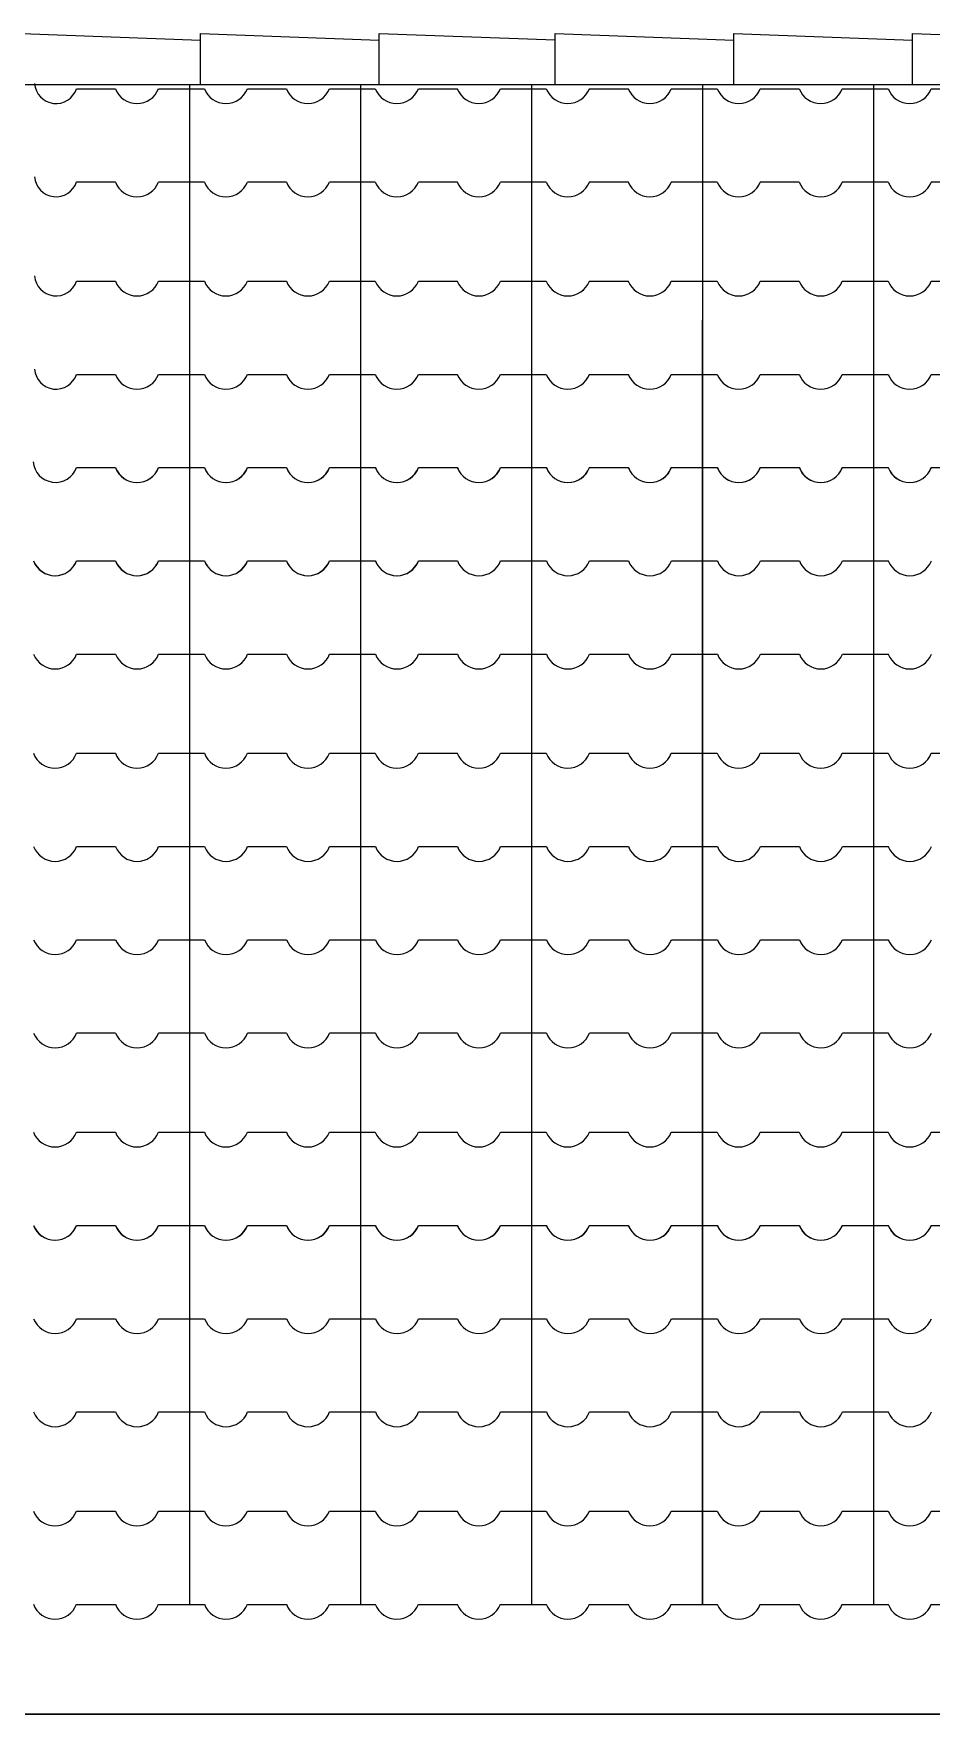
# Model space of a CAD drawing. Extents: x -36 to 60, y 199 to 483.
# Drawn here: x -3.262 to -2.107, y 213.041 to 215.205 of the extents above; entities that cross this region are included whole.
import ezdxf

# ---------------------------------------------------------------- set-up
doc = ezdxf.new("R2010")
doc.units = 0
doc.header["$LTSCALE"] = 20
for name, color, linetype in [('CORTE', 244, 'CONTINUOUS'), ('VISTAL', 30, 'CONTINUOUS'), ('VISTAP', 244, 'CONTINUOUS')]:
    doc.layers.add(name, color=color, linetype=linetype)

msp = doc.modelspace()

# ---------------------------------------------------------------- linework, layer by layer
at = {"layer": 'CORTE', "color": 1, "linetype": 'CONTINUOUS'}
for p, q in [((-3.2069, 215.1336), (-3.1567, 215.1336)), ((-3.1014, 215.1336), (-3.0616, 215.1336)), ((-3.0616, 215.1336), (-3.0423, 215.1336)), ((-3.0614, 215.1387), (-3.0614, 214.406)), ((-2.9869, 215.1336), (-2.9367, 215.1336)), ((-2.8814, 215.1336), (-2.8416, 215.1336)), ((-2.8416, 215.1336), (-2.8223, 215.1336)), ((-2.8414, 215.1387), (-2.8414, 214.406)), ((-2.7669, 215.1336), (-2.7167, 215.1336)), ((-2.6614, 215.1336), (-2.6216, 215.1336)), ((-2.6216, 215.1336), (-2.6023, 215.1336)), ((-2.6214, 215.1387), (-2.6214, 214.646)), ((-2.5469, 215.1336), (-2.4967, 215.1336)), ((-2.4414, 215.1336), (-2.4016, 215.1336)), ((-2.4414, 215.1336), (-2.4016, 215.1336)), ((-2.4414, 215.1336), (-2.4016, 215.1336)), ((-2.4016, 215.1336), (-2.3823, 215.1336)), ((-2.4014, 215.1387), (-2.4014, 214.646)), ((-2.3269, 215.1336), (-2.2767, 215.1336)), ((-2.2214, 215.1336), (-2.1816, 215.1336)), ((-2.1816, 215.1336), (-2.1623, 215.1336)), ((-2.1814, 215.1387), (-2.1814, 214.646)), ((-2.1069, 215.1336), (-2.0567, 215.1336)), ((-3.2069, 215.0136), (-3.1567, 215.0136)), ((-3.1014, 215.0136), (-3.0616, 215.0136)), ((-3.0616, 215.0136), (-3.0423, 215.0136)), ((-2.9869, 215.0136), (-2.9367, 215.0136)), ((-2.8814, 215.0136), (-2.8416, 215.0136)), ((-2.8416, 215.0136), (-2.8223, 215.0136)), ((-2.7669, 215.0136), (-2.7167, 215.0136)), ((-2.6614, 215.0136), (-2.6216, 215.0136)), ((-2.6216, 215.0136), (-2.6023, 215.0136)), ((-2.5469, 215.0136), (-2.4967, 215.0136)), ((-2.4414, 215.0136), (-2.4016, 215.0136)), ((-2.4414, 215.0136), (-2.4016, 215.0136)), ((-2.4414, 215.0136), (-2.4016, 215.0136)), ((-2.4016, 215.0136), (-2.3823, 215.0136)), ((-2.3269, 215.0136), (-2.2767, 215.0136)), ((-2.2214, 215.0136), (-2.1816, 215.0136)), ((-2.1816, 215.0136), (-2.1623, 215.0136)), ((-2.1069, 215.0136), (-2.0567, 215.0136)), ((-3.2069, 214.886), (-3.1567, 214.886)), ((-3.1014, 214.886), (-3.0616, 214.886)), ((-3.0616, 214.886), (-3.0423, 214.886)), ((-2.9869, 214.886), (-2.9367, 214.886)), ((-2.8814, 214.886), (-2.8416, 214.886)), ((-2.8416, 214.886), (-2.8223, 214.886)), ((-2.7669, 214.886), (-2.7167, 214.886)), ((-2.6614, 214.886), (-2.6216, 214.886)), ((-2.6216, 214.886), (-2.6023, 214.886)), ((-2.5469, 214.886), (-2.4967, 214.886)), ((-2.4414, 214.886), (-2.4016, 214.886)), ((-2.4414, 214.886), (-2.4016, 214.886)), ((-2.4414, 214.886), (-2.4016, 214.886)), ((-2.4016, 214.886), (-2.3823, 214.886)), ((-2.3269, 214.886), (-2.2767, 214.886)), ((-2.2214, 214.886), (-2.1816, 214.886)), ((-2.1816, 214.886), (-2.1623, 214.886)), ((-2.1069, 214.886), (-2.0567, 214.886)), ((-3.0614, 214.8359), (-3.0614, 214.406)), ((-3.2069, 214.766), (-3.1567, 214.766)), ((-3.1014, 214.766), (-3.0616, 214.766)), ((-3.0616, 214.766), (-3.0423, 214.766)), ((-2.9869, 214.766), (-2.9367, 214.766)), ((-2.8814, 214.766), (-2.8416, 214.766)), ((-2.8416, 214.766), (-2.8223, 214.766)), ((-2.7669, 214.766), (-2.7167, 214.766)), ((-2.6614, 214.766), (-2.6216, 214.766)), ((-2.6216, 214.766), (-2.6023, 214.766)), ((-2.5469, 214.766), (-2.4967, 214.766)), ((-2.4414, 214.766), (-2.4016, 214.766)), ((-2.4414, 214.766), (-2.4016, 214.766)), ((-2.4414, 214.766), (-2.4016, 214.766)), ((-2.4016, 214.766), (-2.3823, 214.766)), ((-2.3269, 214.766), (-2.2767, 214.766)), ((-2.2214, 214.766), (-2.1816, 214.766)), ((-2.1816, 214.766), (-2.1623, 214.766)), ((-2.1069, 214.766), (-2.0567, 214.766)), ((-3.2069, 214.646), (-3.1567, 214.646)), ((-3.2067, 214.646), (-3.1565, 214.646)), ((-3.1014, 214.646), (-3.0616, 214.646)), ((-3.1012, 214.646), (-3.0614, 214.646)), ((-3.0616, 214.646), (-3.0423, 214.646)), ((-3.0614, 214.646), (-3.0421, 214.646)), ((-3.0614, 214.646), (-3.0614, 214.1584)), ((-2.9869, 214.646), (-2.9367, 214.646)), ((-2.9867, 214.646), (-2.9365, 214.646)), ((-2.8814, 214.646), (-2.8416, 214.646)), ((-2.8812, 214.646), (-2.8414, 214.646)), ((-2.8416, 214.646), (-2.8223, 214.646)), ((-2.8414, 214.646), (-2.8221, 214.646)), ((-2.8414, 214.646), (-2.8414, 214.1584)), ((-2.7669, 214.646), (-2.7167, 214.646)), ((-2.7667, 214.646), (-2.7165, 214.646)), ((-2.6614, 214.646), (-2.6216, 214.646)), ((-2.6612, 214.646), (-2.6214, 214.646)), ((-2.6216, 214.646), (-2.6023, 214.646)), ((-2.6214, 214.646), (-2.6021, 214.646)), ((-2.6214, 214.646), (-2.6214, 214.1584)), ((-2.5469, 214.646), (-2.4967, 214.646)), ((-2.5467, 214.646), (-2.4965, 214.646)), ((-2.4414, 214.646), (-2.4016, 214.646)), ((-2.4414, 214.646), (-2.4014, 214.646)), ((-2.4414, 214.646), (-2.4016, 214.646)), ((-2.4412, 214.646), (-2.4014, 214.646)), ((-2.4412, 214.646), (-2.4014, 214.646)), ((-2.4412, 214.646), (-2.4014, 214.646)), ((-2.4016, 214.646), (-2.3823, 214.646)), ((-2.4014, 214.646), (-2.4014, 214.286)), ((-2.4014, 214.646), (-2.3821, 214.646)), ((-2.4014, 214.646), (-2.4014, 214.1584)), ((-2.4014, 214.646), (-2.4014, 214.1584)), ((-2.4014, 214.646), (-2.4014, 214.1584)), ((-2.3269, 214.646), (-2.2767, 214.646)), ((-2.3267, 214.646), (-2.2765, 214.646)), ((-2.2214, 214.646), (-2.1816, 214.646)), ((-2.2212, 214.646), (-2.1814, 214.646)), ((-2.1816, 214.646), (-2.1623, 214.646)), ((-2.1814, 214.646), (-2.1621, 214.646)), ((-2.1814, 214.646), (-2.1814, 214.1584)), ((-2.1069, 214.646), (-2.0567, 214.646)), ((-3.2069, 214.526), (-3.1567, 214.526)), ((-3.2067, 214.526), (-3.1565, 214.526)), ((-3.1014, 214.526), (-3.0616, 214.526)), ((-3.1014, 214.526), (-3.0616, 214.526)), ((-3.1012, 214.526), (-3.0614, 214.526)), ((-3.0616, 214.526), (-3.0423, 214.526)), ((-3.0616, 214.526), (-3.0423, 214.526)), ((-3.0614, 214.526), (-3.0421, 214.526)), ((-2.9869, 214.526), (-2.9367, 214.526)), ((-2.9867, 214.526), (-2.9365, 214.526)), ((-2.8814, 214.526), (-2.8416, 214.526)), ((-2.8812, 214.526), (-2.8414, 214.526)), ((-2.8416, 214.526), (-2.8223, 214.526)), ((-2.8414, 214.526), (-2.8221, 214.526)), ((-2.7667, 214.526), (-2.7165, 214.526)), ((-2.6612, 214.526), (-2.6214, 214.526)), ((-2.6214, 214.526), (-2.6021, 214.526)), ((-2.5467, 214.526), (-2.4965, 214.526)), ((-2.4412, 214.526), (-2.4014, 214.526)), ((-2.4412, 214.526), (-2.4014, 214.526)), ((-2.4014, 214.526), (-2.3821, 214.526)), ((-2.3267, 214.526), (-2.2765, 214.526)), ((-2.2212, 214.526), (-2.1814, 214.526)), ((-2.1814, 214.526), (-2.1621, 214.526)), ((-3.2067, 214.406), (-3.1565, 214.406)), ((-3.2067, 214.406), (-3.1565, 214.406)), ((-3.2067, 214.406), (-3.1565, 214.406)), ((-3.1012, 214.406), (-3.0614, 214.406)), ((-3.1012, 214.406), (-3.0614, 214.406)), ((-3.1012, 214.406), (-3.0614, 214.406)), ((-3.1012, 214.406), (-3.0614, 214.406)), ((-3.1012, 214.406), (-3.0614, 214.406)), ((-3.0614, 214.406), (-3.0421, 214.406)), ((-3.0614, 214.406), (-3.0421, 214.406)), ((-3.0614, 214.406), (-3.0421, 214.406)), ((-3.0614, 214.406), (-3.0421, 214.406)), ((-3.0614, 214.406), (-3.0421, 214.406)), ((-2.9867, 214.406), (-2.9365, 214.406)), ((-2.9867, 214.406), (-2.9365, 214.406)), ((-2.9867, 214.406), (-2.9365, 214.406)), ((-2.8812, 214.406), (-2.8414, 214.406)), ((-2.8812, 214.406), (-2.8414, 214.406)), ((-2.8812, 214.406), (-2.8414, 214.406)), ((-2.8414, 214.406), (-2.8221, 214.406)), ((-2.8414, 214.406), (-2.8221, 214.406)), ((-2.8414, 214.406), (-2.8221, 214.406)), ((-2.7667, 214.406), (-2.7165, 214.406)), ((-2.6612, 214.406), (-2.6214, 214.406)), ((-2.6214, 214.406), (-2.6021, 214.406)), ((-2.5467, 214.406), (-2.4965, 214.406)), ((-2.4412, 214.406), (-2.4014, 214.406)), ((-2.4412, 214.406), (-2.4014, 214.406)), ((-2.4014, 214.406), (-2.3821, 214.406)), ((-2.3267, 214.406), (-2.2765, 214.406)), ((-2.2212, 214.406), (-2.1814, 214.406)), ((-2.1814, 214.406), (-2.1621, 214.406)), ((-3.0614, 214.3919), (-3.0614, 213.6707)), ((-2.8414, 214.3902), (-2.8414, 213.6707)), ((-3.2069, 214.2784), (-3.1567, 214.2784)), ((-3.1014, 214.2784), (-3.0616, 214.2784)), ((-3.0616, 214.2784), (-3.0423, 214.2784)), ((-2.9869, 214.2784), (-2.9367, 214.2784)), ((-2.8814, 214.2784), (-2.8416, 214.2784)), ((-2.8416, 214.2784), (-2.8223, 214.2784)), ((-2.7669, 214.2784), (-2.7167, 214.2784)), ((-2.6614, 214.2784), (-2.6216, 214.2784)), ((-2.6216, 214.2784), (-2.6023, 214.2784)), ((-2.6214, 214.2802), (-2.6214, 213.6707)), ((-2.5469, 214.2784), (-2.4967, 214.2784)), ((-2.4414, 214.2784), (-2.4016, 214.2784)), ((-2.4414, 214.2784), (-2.4016, 214.2784)), ((-2.4016, 214.2784), (-2.3823, 214.2784)), ((-2.3269, 214.2784), (-2.2767, 214.2784)), ((-2.2214, 214.2784), (-2.1816, 214.2784)), ((-2.1816, 214.2784), (-2.1623, 214.2784)), ((-2.1814, 214.2838), (-2.1814, 213.6707)), ((-2.1069, 214.2784), (-2.0567, 214.2784)), ((-2.4014, 214.1756), (-2.4014, 213.6707)), ((-2.4014, 214.1704), (-2.4014, 213.7984)), ((-3.2067, 214.1584), (-3.1565, 214.1584)), ((-3.2067, 214.1584), (-3.1565, 214.1584)), ((-3.1012, 214.1584), (-3.0614, 214.1584)), ((-3.1012, 214.1584), (-3.0614, 214.1584)), ((-3.0614, 214.1584), (-3.0421, 214.1584)), ((-3.0614, 214.1584), (-3.0421, 214.1584)), ((-2.9867, 214.1584), (-2.9365, 214.1584)), ((-2.9867, 214.1584), (-2.9365, 214.1584)), ((-2.8812, 214.1584), (-2.8414, 214.1584)), ((-2.8812, 214.1584), (-2.8414, 214.1584)), ((-2.8414, 214.1584), (-2.8221, 214.1584)), ((-2.8414, 214.1584), (-2.8221, 214.1584)), ((-2.7667, 214.1584), (-2.7165, 214.1584)), ((-2.7667, 214.1584), (-2.7165, 214.1584)), ((-2.6612, 214.1584), (-2.6214, 214.1584)), ((-2.6612, 214.1584), (-2.6214, 214.1584)), ((-2.6214, 214.1584), (-2.6021, 214.1584)), ((-2.6214, 214.1584), (-2.6021, 214.1584)), ((-2.5467, 214.1584), (-2.4965, 214.1584)), ((-2.5467, 214.1584), (-2.4965, 214.1584)), ((-2.4412, 214.1584), (-2.4014, 214.1584)), ((-2.4412, 214.1584), (-2.4014, 214.1584)), ((-2.4412, 214.1584), (-2.4014, 214.1584)), ((-2.4412, 214.1584), (-2.4014, 214.1584)), ((-2.4412, 214.1584), (-2.4014, 214.1584)), ((-2.4412, 214.1584), (-2.4014, 214.1584)), ((-2.4014, 214.1584), (-2.3821, 214.1584)), ((-2.4014, 214.1584), (-2.3821, 214.1584)), ((-2.4014, 214.1584), (-2.4014, 213.6707)), ((-2.3267, 214.1584), (-2.2765, 214.1584)), ((-2.3267, 214.1584), (-2.2765, 214.1584)), ((-2.2212, 214.1584), (-2.1814, 214.1584)), ((-2.2212, 214.1584), (-2.1814, 214.1584)), ((-2.1814, 214.1584), (-2.1621, 214.1584)), ((-2.1814, 214.1584), (-2.1621, 214.1584)), ((-3.2067, 214.0384), (-3.1565, 214.0384)), ((-3.1012, 214.0384), (-3.0614, 214.0384)), ((-3.0614, 214.0384), (-3.0421, 214.0384)), ((-2.9867, 214.0384), (-2.9365, 214.0384)), ((-2.8812, 214.0384), (-2.8414, 214.0384)), ((-2.8414, 214.0384), (-2.8221, 214.0384)), ((-2.7667, 214.0384), (-2.7165, 214.0384)), ((-2.6612, 214.0384), (-2.6214, 214.0384)), ((-2.6214, 214.0384), (-2.6021, 214.0384)), ((-2.5467, 214.0384), (-2.4965, 214.0384)), ((-2.4412, 214.0384), (-2.4014, 214.0384)), ((-2.4412, 214.0384), (-2.4014, 214.0384)), ((-2.4412, 214.0384), (-2.4014, 214.0384)), ((-2.4014, 214.0384), (-2.3821, 214.0384)), ((-2.3267, 214.0384), (-2.2765, 214.0384)), ((-2.2212, 214.0384), (-2.1814, 214.0384)), ((-2.1814, 214.0384), (-2.1621, 214.0384)), ((-3.2067, 213.9184), (-3.1565, 213.9184)), ((-3.1012, 213.9184), (-3.0614, 213.9184)), ((-3.0614, 213.9184), (-3.0421, 213.9184)), ((-2.9867, 213.9184), (-2.9365, 213.9184)), ((-2.8812, 213.9184), (-2.8414, 213.9184)), ((-2.8414, 213.9184), (-2.8221, 213.9184)), ((-2.7667, 213.9184), (-2.7165, 213.9184)), ((-2.6612, 213.9184), (-2.6214, 213.9184)), ((-2.6214, 213.9184), (-2.6021, 213.9184)), ((-2.5467, 213.9184), (-2.4965, 213.9184)), ((-2.4412, 213.9184), (-2.4014, 213.9184)), ((-2.4412, 213.9184), (-2.4014, 213.9184)), ((-2.4412, 213.9184), (-2.4014, 213.9184)), ((-2.4014, 213.9184), (-2.3821, 213.9184)), ((-2.3267, 213.9184), (-2.2765, 213.9184)), ((-2.2212, 213.9184), (-2.1814, 213.9184)), ((-2.1814, 213.9184), (-2.1621, 213.9184)), ((-3.2069, 213.7907), (-3.1567, 213.7907)), ((-3.1014, 213.7907), (-3.0616, 213.7907)), ((-3.0616, 213.7907), (-3.0423, 213.7907)), ((-2.9869, 213.7907), (-2.9367, 213.7907)), ((-2.8814, 213.7907), (-2.8416, 213.7907)), ((-2.8416, 213.7907), (-2.8223, 213.7907)), ((-2.7669, 213.7907), (-2.7167, 213.7907)), ((-2.6614, 213.7907), (-2.6216, 213.7907)), ((-2.6216, 213.7907), (-2.6023, 213.7907)), ((-2.5469, 213.7907), (-2.4967, 213.7907)), ((-2.4414, 213.7907), (-2.4016, 213.7907)), ((-2.4414, 213.7907), (-2.4016, 213.7907)), ((-2.4414, 213.7907), (-2.4016, 213.7907)), ((-2.4016, 213.7907), (-2.3823, 213.7907)), ((-2.3269, 213.7907), (-2.2767, 213.7907)), ((-2.2214, 213.7907), (-2.1816, 213.7907)), ((-2.1816, 213.7907), (-2.1623, 213.7907)), ((-2.1069, 213.7907), (-2.0567, 213.7907)), ((-3.2069, 213.6707), (-3.1567, 213.6707)), ((-3.2067, 213.6707), (-3.1565, 213.6707)), ((-3.1014, 213.6707), (-3.0616, 213.6707)), ((-3.1012, 213.6707), (-3.0614, 213.6707)), ((-3.0616, 213.6707), (-3.0423, 213.6707)), ((-3.0614, 213.6707), (-3.0421, 213.6707)), ((-3.0614, 213.6707), (-3.0614, 213.1831)), ((-2.9869, 213.6707), (-2.9367, 213.6707)), ((-2.9867, 213.6707), (-2.9365, 213.6707)), ((-2.8814, 213.6707), (-2.8416, 213.6707)), ((-2.8812, 213.6707), (-2.8414, 213.6707)), ((-2.8416, 213.6707), (-2.8223, 213.6707)), ((-2.8414, 213.6707), (-2.8221, 213.6707)), ((-2.8414, 213.6707), (-2.8414, 213.1831)), ((-2.7669, 213.6707), (-2.7167, 213.6707)), ((-2.7667, 213.6707), (-2.7165, 213.6707)), ((-2.6614, 213.6707), (-2.6216, 213.6707)), ((-2.6612, 213.6707), (-2.6214, 213.6707)), ((-2.6216, 213.6707), (-2.6023, 213.6707)), ((-2.6214, 213.6707), (-2.6021, 213.6707)), ((-2.6214, 213.6707), (-2.6214, 213.1831)), ((-2.5469, 213.6707), (-2.4967, 213.6707)), ((-2.5467, 213.6707), (-2.4965, 213.6707)), ((-2.4414, 213.6707), (-2.4016, 213.6707)), ((-2.4414, 213.6707), (-2.4014, 213.6707)), ((-2.4414, 213.6707), (-2.4016, 213.6707)), ((-2.4412, 213.6707), (-2.4014, 213.6707)), ((-2.4412, 213.6707), (-2.4014, 213.6707)), ((-2.4412, 213.6707), (-2.4014, 213.6707)), ((-2.4016, 213.6707), (-2.3823, 213.6707)), ((-2.4014, 213.6707), (-2.3821, 213.6707)), ((-2.4014, 213.6707), (-2.4014, 213.3107)), ((-2.4014, 213.6707), (-2.4014, 213.1831)), ((-2.4014, 213.6707), (-2.4014, 213.1831)), ((-2.4014, 213.6707), (-2.4014, 213.1831)), ((-2.3269, 213.6707), (-2.2767, 213.6707)), ((-2.3267, 213.6707), (-2.2765, 213.6707)), ((-2.2214, 213.6707), (-2.1816, 213.6707)), ((-2.2212, 213.6707), (-2.1814, 213.6707)), ((-2.1816, 213.6707), (-2.1623, 213.6707)), ((-2.1814, 213.6707), (-2.1621, 213.6707)), ((-2.1814, 213.6707), (-2.1814, 213.1831)), ((-2.1069, 213.6707), (-2.0567, 213.6707)), ((-3.2067, 213.5507), (-3.1565, 213.5507)), ((-3.1012, 213.5507), (-3.0614, 213.5507)), ((-3.0614, 213.5507), (-3.0421, 213.5507)), ((-2.9867, 213.5507), (-2.9365, 213.5507)), ((-2.8812, 213.5507), (-2.8414, 213.5507)), ((-2.8414, 213.5507), (-2.8221, 213.5507)), ((-2.7667, 213.5507), (-2.7165, 213.5507)), ((-2.6612, 213.5507), (-2.6214, 213.5507)), ((-2.6214, 213.5507), (-2.6021, 213.5507)), ((-2.5467, 213.5507), (-2.4965, 213.5507)), ((-2.4412, 213.5507), (-2.4014, 213.5507)), ((-2.4412, 213.5507), (-2.4014, 213.5507)), ((-2.4014, 213.5507), (-2.3821, 213.5507)), ((-2.3267, 213.5507), (-2.2765, 213.5507)), ((-2.2212, 213.5507), (-2.1814, 213.5507)), ((-2.1814, 213.5507), (-2.1621, 213.5507)), ((-3.2067, 213.4307), (-3.1565, 213.4307)), ((-3.1012, 213.4307), (-3.0614, 213.4307)), ((-3.0614, 213.4307), (-3.0421, 213.4307)), ((-2.9867, 213.4307), (-2.9365, 213.4307)), ((-2.8812, 213.4307), (-2.8414, 213.4307)), ((-2.8414, 213.4307), (-2.8221, 213.4307)), ((-2.7667, 213.4307), (-2.7165, 213.4307)), ((-2.6612, 213.4307), (-2.6214, 213.4307)), ((-2.6214, 213.4307), (-2.6021, 213.4307)), ((-2.5467, 213.4307), (-2.4965, 213.4307)), ((-2.4412, 213.4307), (-2.4014, 213.4307)), ((-2.4412, 213.4307), (-2.4014, 213.4307)), ((-2.4014, 213.4307), (-2.3821, 213.4307)), ((-2.3267, 213.4307), (-2.2765, 213.4307)), ((-2.2212, 213.4307), (-2.1814, 213.4307)), ((-2.1814, 213.4307), (-2.1621, 213.4307)), ((-3.2069, 213.3031), (-3.1567, 213.3031)), ((-3.1014, 213.3031), (-3.0616, 213.3031)), ((-3.0616, 213.3031), (-3.0423, 213.3031)), ((-2.9869, 213.3031), (-2.9367, 213.3031)), ((-2.8814, 213.3031), (-2.8416, 213.3031)), ((-2.8416, 213.3031), (-2.8223, 213.3031)), ((-2.7669, 213.3031), (-2.7167, 213.3031)), ((-2.6614, 213.3031), (-2.6216, 213.3031)), ((-2.6216, 213.3031), (-2.6023, 213.3031)), ((-2.5469, 213.3031), (-2.4967, 213.3031)), ((-2.4414, 213.3031), (-2.4016, 213.3031)), ((-2.4414, 213.3031), (-2.4016, 213.3031)), ((-2.4016, 213.3031), (-2.3823, 213.3031)), ((-2.3269, 213.3031), (-2.2767, 213.3031)), ((-2.2214, 213.3031), (-2.1816, 213.3031)), ((-2.1816, 213.3031), (-2.1623, 213.3031)), ((-2.1069, 213.3031), (-2.0567, 213.3031)), ((-3.2069, 213.1831), (-3.1567, 213.1831)), ((-3.1014, 213.1831), (-3.0616, 213.1831)), ((-3.0616, 213.1831), (-3.0423, 213.1831)), ((-2.9869, 213.1831), (-2.9367, 213.1831)), ((-2.8814, 213.1831), (-2.8416, 213.1831)), ((-2.8416, 213.1831), (-2.8223, 213.1831)), ((-2.7669, 213.1831), (-2.7167, 213.1831)), ((-2.6614, 213.1831), (-2.6216, 213.1831)), ((-2.6216, 213.1831), (-2.6023, 213.1831)), ((-2.5469, 213.1831), (-2.4967, 213.1831)), ((-2.4414, 213.1831), (-2.4016, 213.1831)), ((-2.4414, 213.1831), (-2.4014, 213.1831)), ((-2.4016, 213.1831), (-2.3823, 213.1831)), ((-2.3269, 213.1831), (-2.2767, 213.1831)), ((-2.2214, 213.1831), (-2.1816, 213.1831)), ((-2.1816, 213.1831), (-2.1623, 213.1831)), ((-2.1069, 213.1831), (-2.0567, 213.1831))]:
    msp.add_line(p, q, dxfattribs=at)
for centre, radius, start, end in [((-3.2332, 215.1422), 0.0277, 184.0528, 341.8558), ((-3.1291, 215.1442), 0.0297, 201.0517, 338.9483), ((-3.0146, 215.1442), 0.0297, 201.0517, 338.9483), ((-2.9091, 215.1442), 0.0297, 201.0517, 338.9483), ((-2.7946, 215.1442), 0.0297, 201.0517, 338.9483), ((-2.6891, 215.1442), 0.0297, 201.0517, 338.9483), ((-2.5746, 215.1442), 0.0297, 201.0517, 338.9483), ((-2.4691, 215.1442), 0.0297, 201.0517, 338.9483), ((-2.3546, 215.1442), 0.0297, 201.0517, 338.9483), ((-2.2491, 215.1442), 0.0297, 201.0517, 338.9483), ((-2.1346, 215.1442), 0.0297, 201.0517, 338.9483), ((-3.2332, 215.0222), 0.0277, 184.0528, 341.8558), ((-3.1291, 215.0242), 0.0297, 201.0517, 338.9483), ((-3.0146, 215.0242), 0.0297, 201.0517, 338.9483), ((-2.9091, 215.0242), 0.0297, 201.0517, 338.9483), ((-2.7946, 215.0242), 0.0297, 201.0517, 338.9483), ((-2.6891, 215.0242), 0.0297, 201.0517, 338.9483), ((-2.5746, 215.0242), 0.0297, 201.0517, 338.9483), ((-2.4691, 215.0242), 0.0297, 201.0517, 338.9483), ((-2.3546, 215.0242), 0.0297, 201.0517, 338.9483), ((-2.2491, 215.0242), 0.0297, 201.0517, 338.9483), ((-2.1346, 215.0242), 0.0297, 201.0517, 338.9483), ((-3.2332, 214.8946), 0.0277, 184.0528, 341.8558), ((-3.1291, 214.8966), 0.0297, 201.0517, 338.9483), ((-3.0146, 214.8966), 0.0297, 201.0517, 338.9483), ((-2.9091, 214.8966), 0.0297, 201.0517, 338.9483), ((-2.7946, 214.8966), 0.0297, 201.0517, 338.9483), ((-2.6891, 214.8966), 0.0297, 201.0517, 338.9483), ((-2.5746, 214.8966), 0.0297, 201.0517, 338.9483), ((-2.4691, 214.8966), 0.0297, 201.0517, 338.9483), ((-2.3546, 214.8966), 0.0297, 201.0517, 338.9483), ((-2.2491, 214.8966), 0.0297, 201.0517, 338.9483), ((-2.1346, 214.8966), 0.0297, 201.0517, 338.9483), ((-3.2332, 214.7746), 0.0277, 184.0528, 341.8558), ((-3.1291, 214.7766), 0.0297, 201.0517, 338.9483), ((-3.0146, 214.7766), 0.0297, 201.0517, 338.9483), ((-2.9091, 214.7766), 0.0297, 201.0517, 338.9483), ((-2.7946, 214.7766), 0.0297, 201.0517, 338.9483), ((-2.6891, 214.7766), 0.0297, 201.0517, 338.9483), ((-2.5746, 214.7766), 0.0297, 201.0517, 338.9483), ((-2.4691, 214.7766), 0.0297, 201.0517, 338.9483), ((-2.3546, 214.7766), 0.0297, 201.0517, 338.9483), ((-2.2491, 214.7766), 0.0297, 201.0517, 338.9483), ((-2.1346, 214.7766), 0.0297, 201.0517, 338.9483), ((-3.2339, 214.6559), 0.0289, 184.6744, 339.9327), ((-3.1291, 214.6566), 0.0297, 201.0517, 338.9483), ((-3.1289, 214.6566), 0.0297, 201.0517, 338.9483), ((-3.0146, 214.6566), 0.0297, 201.0517, 338.9483), ((-3.0144, 214.6566), 0.0297, 201.0517, 338.9483), ((-2.9091, 214.6566), 0.0297, 201.0517, 338.9483), ((-2.9089, 214.6566), 0.0297, 201.0517, 338.9483), ((-2.7946, 214.6566), 0.0297, 201.0517, 338.9483), ((-2.7944, 214.6566), 0.0297, 201.0517, 338.9483), ((-2.6891, 214.6566), 0.0297, 201.0517, 338.9483), ((-2.6889, 214.6566), 0.0297, 201.0517, 338.9483), ((-2.5746, 214.6566), 0.0297, 201.0517, 338.9483), ((-2.5744, 214.6566), 0.0297, 201.0517, 338.9483), ((-2.4691, 214.6566), 0.0297, 201.0517, 338.9483), ((-2.4689, 214.6566), 0.0297, 201.0517, 338.9483), ((-2.3546, 214.6566), 0.0297, 201.0517, 338.9483), ((-2.3544, 214.6566), 0.0297, 201.0517, 338.9483), ((-2.2491, 214.6566), 0.0297, 201.0517, 338.9483), ((-2.2489, 214.6566), 0.0297, 201.0517, 338.9483), ((-2.1346, 214.6566), 0.0297, 201.0517, 338.9483), ((-2.1344, 214.6566), 0.0297, 201.0517, 338.9483), ((-3.2346, 214.5366), 0.0297, 201.0517, 338.9483), ((-3.2344, 214.5366), 0.0297, 201.0517, 338.9483), ((-3.1291, 214.5366), 0.0297, 201.0517, 338.9483), ((-3.1289, 214.5366), 0.0297, 201.0517, 338.9483), ((-3.0146, 214.5366), 0.0297, 201.0517, 338.9483), ((-3.0146, 214.5366), 0.0297, 201.0517, 338.9483), ((-3.0144, 214.5366), 0.0297, 201.0517, 338.9483), ((-2.9091, 214.5366), 0.0297, 201.0517, 338.9483), ((-2.9089, 214.5366), 0.0297, 201.0517, 338.9483), ((-2.7946, 214.5366), 0.0297, 201.0517, 338.9483), ((-2.7944, 214.5366), 0.0297, 201.0517, 338.9483), ((-2.6889, 214.5366), 0.0297, 201.0517, 338.9483), ((-2.5744, 214.5366), 0.0297, 201.0517, 338.9483), ((-2.4689, 214.5366), 0.0297, 201.0517, 338.9483), ((-2.3544, 214.5366), 0.0297, 201.0517, 338.9483), ((-2.2489, 214.5366), 0.0297, 201.0517, 338.9483), ((-2.1344, 214.5366), 0.0297, 201.0517, 338.9483), ((-3.2344, 214.4166), 0.0297, 201.0517, 338.9483), ((-3.2344, 214.4166), 0.0297, 201.0517, 338.9483), ((-3.2344, 214.4166), 0.0297, 201.0517, 338.9483), ((-3.1289, 214.4166), 0.0297, 201.0517, 338.9483), ((-3.1289, 214.4166), 0.0297, 201.0517, 338.9483), ((-3.1289, 214.4166), 0.0297, 201.0517, 338.9483), ((-3.0144, 214.4166), 0.0297, 201.0517, 338.9483), ((-3.0144, 214.4166), 0.0297, 201.0517, 338.9483), ((-3.0144, 214.4166), 0.0297, 201.0517, 338.9483), ((-3.0144, 214.4166), 0.0297, 201.0517, 338.9483), ((-3.0144, 214.4166), 0.0297, 201.0517, 338.9483), ((-2.9089, 214.4166), 0.0297, 201.0517, 338.9483), ((-2.9089, 214.4166), 0.0297, 201.0517, 338.9483), ((-2.9089, 214.4166), 0.0297, 201.0517, 338.9483), ((-2.7944, 214.4166), 0.0297, 201.0517, 338.9483), ((-2.7944, 214.4166), 0.0297, 201.0517, 338.9483), ((-2.7944, 214.4166), 0.0297, 201.0517, 338.9483), ((-2.6889, 214.4166), 0.0297, 201.0517, 338.9483), ((-2.5744, 214.4166), 0.0297, 201.0517, 338.9483), ((-2.4689, 214.4166), 0.0297, 201.0517, 338.9483), ((-2.3544, 214.4166), 0.0297, 201.0517, 338.9483), ((-2.2489, 214.4166), 0.0297, 201.0517, 338.9483), ((-2.1344, 214.4166), 0.0297, 201.0517, 338.9483), ((-3.2346, 214.289), 0.0297, 201.0517, 338.9483), ((-3.1291, 214.289), 0.0297, 201.0517, 338.9483), ((-3.0146, 214.289), 0.0297, 201.0517, 338.9483), ((-2.9091, 214.289), 0.0297, 201.0517, 338.9483), ((-2.7946, 214.289), 0.0297, 201.0517, 338.9483), ((-2.6891, 214.289), 0.0297, 201.0517, 338.9483), ((-2.5746, 214.289), 0.0297, 201.0517, 338.9483), ((-2.4691, 214.289), 0.0297, 201.0517, 338.9483), ((-2.3546, 214.289), 0.0297, 201.0517, 338.9483), ((-2.2491, 214.289), 0.0297, 201.0517, 338.9483), ((-2.1346, 214.289), 0.0297, 201.0517, 338.9483), ((-3.2344, 214.169), 0.0297, 201.0517, 338.9483), ((-3.2344, 214.169), 0.0297, 201.0517, 338.9483), ((-3.1289, 214.169), 0.0297, 201.0517, 338.9483), ((-3.1289, 214.169), 0.0297, 201.0517, 338.9483), ((-3.0144, 214.169), 0.0297, 201.0517, 338.9483), ((-3.0144, 214.169), 0.0297, 201.0517, 338.9483), ((-2.9089, 214.169), 0.0297, 201.0517, 338.9483), ((-2.9089, 214.169), 0.0297, 201.0517, 338.9483), ((-2.7944, 214.169), 0.0297, 201.0517, 338.9483), ((-2.7944, 214.169), 0.0297, 201.0517, 338.9483), ((-2.6889, 214.169), 0.0297, 201.0517, 338.9483), ((-2.6889, 214.169), 0.0297, 201.0517, 338.9483), ((-2.5744, 214.169), 0.0297, 201.0517, 338.9483), ((-2.5744, 214.169), 0.0297, 201.0517, 338.9483), ((-2.4689, 214.169), 0.0297, 201.0517, 338.9483), ((-2.4689, 214.169), 0.0297, 201.0517, 338.9483), ((-2.3544, 214.169), 0.0297, 201.0517, 338.9483), ((-2.3544, 214.169), 0.0297, 201.0517, 338.9483), ((-2.2489, 214.169), 0.0297, 201.0517, 338.9483), ((-2.2489, 214.169), 0.0297, 201.0517, 338.9483), ((-2.1344, 214.169), 0.0297, 201.0517, 338.9483), ((-2.1344, 214.169), 0.0297, 201.0517, 338.9483), ((-3.2344, 214.049), 0.0297, 201.0517, 338.9483), ((-3.1289, 214.049), 0.0297, 201.0517, 338.9483), ((-3.0144, 214.049), 0.0297, 201.0517, 338.9483), ((-2.9089, 214.049), 0.0297, 201.0517, 338.9483), ((-2.7944, 214.049), 0.0297, 201.0517, 338.9483), ((-2.6889, 214.049), 0.0297, 201.0517, 338.9483), ((-2.5744, 214.049), 0.0297, 201.0517, 338.9483), ((-2.4689, 214.049), 0.0297, 201.0517, 338.9483), ((-2.3544, 214.049), 0.0297, 201.0517, 338.9483), ((-2.2489, 214.049), 0.0297, 201.0517, 338.9483), ((-2.1344, 214.049), 0.0297, 201.0517, 338.9483), ((-3.2344, 213.929), 0.0297, 201.0517, 338.9483), ((-3.1289, 213.929), 0.0297, 201.0517, 338.9483), ((-3.0144, 213.929), 0.0297, 201.0517, 338.9483), ((-2.9089, 213.929), 0.0297, 201.0517, 338.9483), ((-2.7944, 213.929), 0.0297, 201.0517, 338.9483), ((-2.6889, 213.929), 0.0297, 201.0517, 338.9483), ((-2.5744, 213.929), 0.0297, 201.0517, 338.9483), ((-2.4689, 213.929), 0.0297, 201.0517, 338.9483), ((-2.3544, 213.929), 0.0297, 201.0517, 338.9483), ((-2.2489, 213.929), 0.0297, 201.0517, 338.9483), ((-2.1344, 213.929), 0.0297, 201.0517, 338.9483), ((-3.2346, 213.8014), 0.0297, 201.0517, 338.9483), ((-3.1291, 213.8014), 0.0297, 201.0517, 338.9483), ((-3.0146, 213.8014), 0.0297, 201.0517, 338.9483), ((-2.9091, 213.8014), 0.0297, 201.0517, 338.9483), ((-2.7946, 213.8014), 0.0297, 201.0517, 338.9483), ((-2.6891, 213.8014), 0.0297, 201.0517, 338.9483), ((-2.5746, 213.8014), 0.0297, 201.0517, 338.9483), ((-2.4691, 213.8014), 0.0297, 201.0517, 338.9483), ((-2.3546, 213.8014), 0.0297, 201.0517, 338.9483), ((-2.2491, 213.8014), 0.0297, 201.0517, 338.9483), ((-2.1346, 213.8014), 0.0297, 201.0517, 338.9483), ((-3.2346, 213.6814), 0.0297, 201.0517, 338.9483), ((-3.2344, 213.6814), 0.0297, 201.0517, 338.9483), ((-3.1291, 213.6814), 0.0297, 201.0517, 338.9483), ((-3.1289, 213.6814), 0.0297, 201.0517, 338.9483), ((-3.0146, 213.6814), 0.0297, 201.0517, 338.9483), ((-3.0144, 213.6814), 0.0297, 201.0517, 338.9483), ((-2.9091, 213.6814), 0.0297, 201.0517, 338.9483), ((-2.9089, 213.6814), 0.0297, 201.0517, 338.9483), ((-2.7946, 213.6814), 0.0297, 201.0517, 338.9483), ((-2.7944, 213.6814), 0.0297, 201.0517, 338.9483), ((-2.6891, 213.6814), 0.0297, 201.0517, 338.9483), ((-2.6889, 213.6814), 0.0297, 201.0517, 338.9483), ((-2.5746, 213.6814), 0.0297, 201.0517, 338.9483), ((-2.5744, 213.6814), 0.0297, 201.0517, 338.9483), ((-2.4691, 213.6814), 0.0297, 201.0517, 338.9483), ((-2.4689, 213.6814), 0.0297, 201.0517, 338.9483), ((-2.3546, 213.6814), 0.0297, 201.0517, 338.9483), ((-2.3544, 213.6814), 0.0297, 201.0517, 338.9483), ((-2.2491, 213.6814), 0.0297, 201.0517, 338.9483), ((-2.2489, 213.6814), 0.0297, 201.0517, 338.9483), ((-2.1346, 213.6814), 0.0297, 201.0517, 338.9483), ((-2.1344, 213.6814), 0.0297, 201.0517, 338.9483), ((-3.2344, 213.5614), 0.0297, 201.0517, 338.9483), ((-3.1289, 213.5614), 0.0297, 201.0517, 338.9483), ((-3.0144, 213.5614), 0.0297, 201.0517, 338.9483), ((-2.9089, 213.5614), 0.0297, 201.0517, 338.9483), ((-2.7944, 213.5614), 0.0297, 201.0517, 338.9483), ((-2.6889, 213.5614), 0.0297, 201.0517, 338.9483), ((-2.5744, 213.5614), 0.0297, 201.0517, 338.9483), ((-2.4689, 213.5614), 0.0297, 201.0517, 338.9483), ((-2.3544, 213.5614), 0.0297, 201.0517, 338.9483), ((-2.2489, 213.5614), 0.0297, 201.0517, 338.9483), ((-2.1344, 213.5614), 0.0297, 201.0517, 338.9483), ((-3.2344, 213.4414), 0.0297, 201.0517, 338.9483), ((-3.1289, 213.4414), 0.0297, 201.0517, 338.9483), ((-3.0144, 213.4414), 0.0297, 201.0517, 338.9483), ((-2.9089, 213.4414), 0.0297, 201.0517, 338.9483), ((-2.7944, 213.4414), 0.0297, 201.0517, 338.9483), ((-2.6889, 213.4414), 0.0297, 201.0517, 338.9483), ((-2.5744, 213.4414), 0.0297, 201.0517, 338.9483), ((-2.4689, 213.4414), 0.0297, 201.0517, 338.9483), ((-2.3544, 213.4414), 0.0297, 201.0517, 338.9483), ((-2.2489, 213.4414), 0.0297, 201.0517, 338.9483), ((-2.1344, 213.4414), 0.0297, 201.0517, 338.9483), ((-3.2346, 213.3138), 0.0297, 201.0517, 338.9483), ((-3.1291, 213.3138), 0.0297, 201.0517, 338.9483), ((-3.0146, 213.3138), 0.0297, 201.0517, 338.9483), ((-2.9091, 213.3138), 0.0297, 201.0517, 338.9483), ((-2.7946, 213.3138), 0.0297, 201.0517, 338.9483), ((-2.6891, 213.3138), 0.0297, 201.0517, 338.9483), ((-2.5746, 213.3138), 0.0297, 201.0517, 338.9483), ((-2.4691, 213.3138), 0.0297, 201.0517, 338.9483), ((-2.3546, 213.3138), 0.0297, 201.0517, 338.9483), ((-2.2491, 213.3138), 0.0297, 201.0517, 338.9483), ((-2.1346, 213.3138), 0.0297, 201.0517, 338.9483), ((-3.2346, 213.1938), 0.0297, 201.0517, 338.9483), ((-3.1291, 213.1938), 0.0297, 201.0517, 338.9483), ((-3.0146, 213.1938), 0.0297, 201.0517, 338.9483), ((-2.9091, 213.1938), 0.0297, 201.0517, 338.9483), ((-2.7946, 213.1938), 0.0297, 201.0517, 338.9483), ((-2.6891, 213.1938), 0.0297, 201.0517, 338.9483), ((-2.5746, 213.1938), 0.0297, 201.0517, 338.9483), ((-2.4691, 213.1938), 0.0297, 201.0517, 338.9483), ((-2.3546, 213.1938), 0.0297, 201.0517, 338.9483), ((-2.2491, 213.1938), 0.0297, 201.0517, 338.9483), ((-2.1346, 213.1938), 0.0297, 201.0517, 338.9483)]:
    msp.add_arc(centre, radius, start, end, dxfattribs=at)
at = {"layer": 'VISTAL', "color": 1, "linetype": 'CONTINUOUS'}
msp.add_line((2.4513, 213.0415), (-4.4021, 213.0415), dxfattribs=at)
at = {"layer": 'VISTAL', "linetype": 'CONTINUOUS'}
msp.add_line((-4.3768, 213.0424), (5.1947, 213.0424), dxfattribs=at)
at = {"layer": 'VISTAP', "color": 1, "linetype": 'CONTINUOUS'}
for p, q in [((-3.2772, 215.2045), (-3.0472, 215.1962)), ((-3.0472, 215.2045), (-2.8172, 215.1962)), ((-3.0472, 215.1387), (-3.0472, 215.2045)), ((-2.8172, 215.2045), (-2.5908, 215.1964)), ((-2.8172, 215.1387), (-2.8172, 215.2045)), ((-2.5908, 215.1387), (-2.5908, 215.2045)), ((-2.5908, 215.2045), (-2.3608, 215.1962)), ((-2.3608, 215.2045), (-2.1308, 215.1962)), ((-2.3608, 215.1387), (-2.3608, 215.2045)), ((-2.1308, 215.2045), (-1.9044, 215.1964)), ((-2.1308, 215.1387), (-2.1308, 215.2045)), ((-1.4044, 215.1387), (-4.4498, 215.1387)), ((-2.4014, 214.646), (-2.4014, 214.8359)), ((-2.4014, 214.1584), (-2.4014, 214.646)), ((-2.4014, 213.6707), (-2.4014, 214.1584)), ((-2.4014, 213.1831), (-2.4014, 213.6707))]:
    msp.add_line(p, q, dxfattribs=at)

doc.saveas('drawing.dxf')
